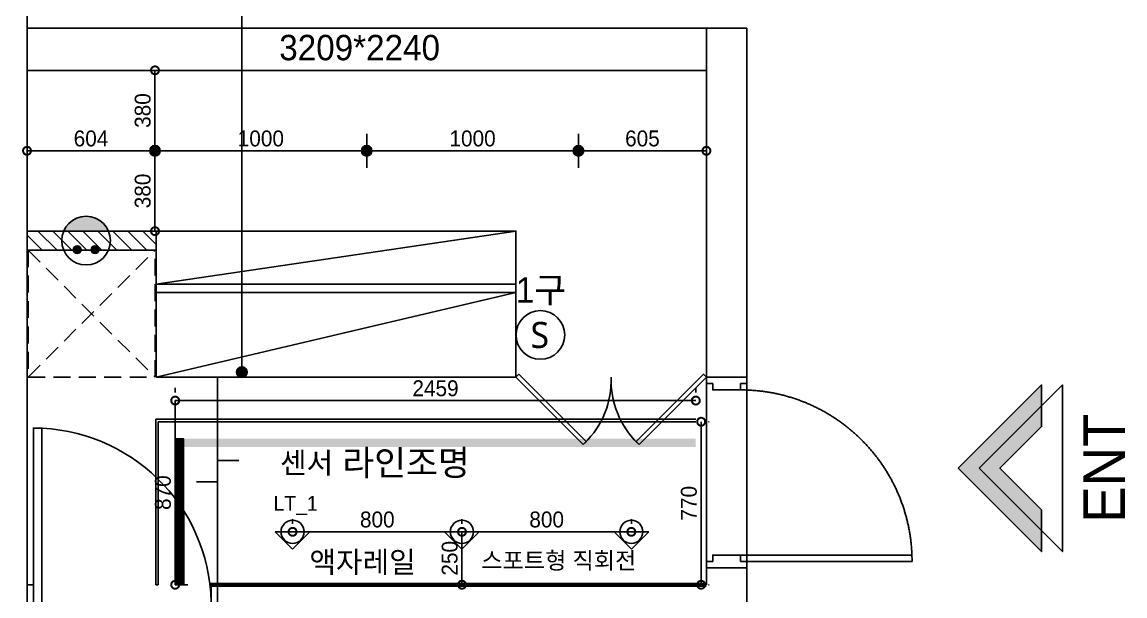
# Model space of a CAD drawing. Header units: inches. Extents: x -63256 to 33689, y -34490 to 100230.
# Drawn here: x 5416 to 10626, y -13435 to -10724 of the extents above; entities that cross this region are included whole.
import ezdxf
from ezdxf.enums import TextEntityAlignment as Align

# ---------------------------------------------------------------- set-up
doc = ezdxf.new("R2010")
doc.units = ezdxf.units.IN
doc.header["$LTSCALE"] = 100
doc.header["$MEASUREMENT"] = 0
for name, pattern in [('ACAD_ISO04W100', [30, 24, -3, 0, -3]), ('DH-HID2', [1.2, 0.8, -0.4]), ('HID', [2.5, 1.5, -1])]:
    doc.linetypes.add(name, pattern=pattern)
for name, color, linetype in [('0-ELC TEXT', 7, 'Continuous'), ('03-WAL NEW', 3, 'Continuous'), ('06-FUR', 6, 'Continuous'), ('06-LIGHT', 4, 'Continuous'), ('07-DIM WAL', 5, 'Continuous'), ('3.기호.계단선', 30, 'Continuous'), ('C-WIN', 4, 'Continuous'), ('CO-DO-FR', 7, 'Continuous'), ('CO-DOOR', 8, 'Continuous'), ('F-SYM', 7, 'Continuous'), ('FORM(YOURNAME)-1', 1, 'Continuous'), ('FU-FURM', 251, 'DH-HID2'), ('RC-LIGHT', 7, 'Continuous'), ('도면층2', 2, 'Continuous'), ('도면층4', 4, 'Continuous'), ('도면층5', 5, 'Continuous'), ('설비', 140, 'Continuous')]:
    doc.layers.add(name, color=color, linetype=linetype)
doc.styles.add('YOURNAME', font='')
doc.styles.add('스타일1', font='')
doc.styles.add('코레일둥고', font='')
doc.styles.get('YOURNAME').set_extended_font_data('HYwulM')
doc.styles.get('스타일1').set_extended_font_data('HYwulM')
doc.styles.get('코레일둥고').set_extended_font_data('Korail Round Gothic Medium')
doc.dimstyles.new('30', dxfattribs={"dimscale": 30, "dimtxt": 2.5, "dimasz": 2.5, "dimexe": 1.25, "dimexo": 2, "dimtad": 1, "dimdec": 0, "dimtxsty": '스타일1', "dimblk": 'DOTSMALL', "dimcen": 2.5, "dimclrd": 1, "dimclre": 1, "dimclrt": 2, "dimadec": 0, "dimazin": 0, "dimtfac": 1, "dimtix": 1, "dimtmove": 0, "dimatfit": 3, "dimldrblk": 'DOTSMALL', "dimfxl": 1.25, "dimarcsym": 0})

# ---------------------------------------------------------------- blocks, each defined once
blk = doc.blocks.new('_DOTSMALL')
at = {"color": 0, "linetype": 'ByBlock', "const_width": 0.5}
blk.add_lwpolyline([(-0.0625, 0, 1), (0.0625, 0, 1)], format="xyb", close=True, dxfattribs=at)
blk = doc.blocks.new('*D372')
at = {"layer": '07-DIM WAL', "color": 1, "lineweight": -2, "transparency": 16777216}
for p, q in [((6139.7, -12452.5), (6139.7, -12475)), ((8598.7, -12452.5), (8598.7, -12475)), ((6139.7, -12512.5), (8598.7, -12512.5))]:
    blk.add_line(p, q, dxfattribs=at)
at = {"layer": 'Defpoints', "color": 0, "transparency": 16777216}
for p in [(6139.7, -12512.5), (8598.7, -12512.5), (8598.7, -12512.5)]:
    blk.add_point(p, dxfattribs=at)
at = {"layer": '07-DIM WAL', "color": 1, "lineweight": -2, "transparency": 16777216, "xscale": 75, "yscale": 75, "zscale": 75, "rotation": 180}
blk.add_blockref('_DOTSMALL', (6139.7, -12512.5), dxfattribs=at)
at = {"layer": '07-DIM WAL', "color": 1, "lineweight": -2, "transparency": 16777216, "xscale": 75, "yscale": 75, "zscale": 75}
blk.add_blockref('_DOTSMALL', (8598.7, -12512.5), dxfattribs=at)
at = {"layer": '07-DIM WAL', "color": 2, "transparency": 16777216, "insert": (7369.2, -12454.8), "char_height": 75, "attachment_point": 5, "style": '스타일1'}
blk.add_mtext('2459', dxfattribs=at)
blk = doc.blocks.new('*D373')
at = {"layer": '07-DIM WAL', "color": 1, "lineweight": -2, "transparency": 16777216}
for p, q in [((6139.7, -13382.5), (6139.7, -12512.5)), ((6199.7, -12512.5), (6177.2, -12512.5)), ((6199.7, -13382.5), (6177.2, -13382.5))]:
    blk.add_line(p, q, dxfattribs=at)
at = {"layer": 'Defpoints', "color": 0, "transparency": 16777216}
for p in [(6139.7, -12512.5), (6139.7, -12512.5), (6139.7, -13382.5)]:
    blk.add_point(p, dxfattribs=at)
at = {"layer": '07-DIM WAL', "color": 1, "lineweight": -2, "transparency": 16777216, "xscale": 75, "yscale": 75, "zscale": 75}
for p, rotation in [((6139.7, -12512.5), 90), ((6139.7, -13382.5), 270)]:
    blk.add_blockref('_DOTSMALL', p, dxfattribs=dict(at, rotation=rotation))
at = {"layer": '07-DIM WAL', "color": 2, "transparency": 16777216, "insert": (6081.9, -12947.5), "char_height": 75, "attachment_point": 5, "rotation": 90, "style": '스타일1'}
blk.add_mtext('870', dxfattribs=at)
blk = doc.blocks.new('1')
at = {"linetype": 'Continuous'}
h = blk.add_hatch(color=4, dxfattribs=at)
h.dxf.hatch_style = 1
edge = h.paths.add_edge_path()
edge.add_arc((11539653.5, -14273503.8), 37.5, 0, 360)
at = {"color": 1, "linetype": 'Continuous'}
for p, q in [((11539653.5, -14273637.1), (11539653.5, -14273370.5)), ((11539520.2, -14273503.8), (11539786.8, -14273503.8))]:
    blk.add_line(p, q, dxfattribs=at)
at = {"color": 4, "linetype": 'Continuous'}
for radius in [41.5, 37.5]:
    blk.add_circle((11539653.5, -14273503.8), radius, dxfattribs=at)
blk = doc.blocks.new('*D355')
at = {"layer": '07-DIM WAL', "color": 1, "lineweight": -2, "transparency": 16777216}
for p, q in [((6044.2, -11272.5), (6044.2, -11295)), ((7044.2, -11272.5), (7044.2, -11295)), ((6044.2, -11332.5), (7044.2, -11332.5))]:
    blk.add_line(p, q, dxfattribs=at)
at = {"layer": 'Defpoints', "color": 0, "transparency": 16777216}
for p in [(6044.2, -11332.5), (7044.2, -11332.5), (7044.2, -11332.5)]:
    blk.add_point(p, dxfattribs=at)
at = {"layer": '07-DIM WAL', "color": 1, "lineweight": -2, "transparency": 16777216, "xscale": 75, "yscale": 75, "zscale": 75, "rotation": 180}
blk.add_blockref('_DOTSMALL', (6044.2, -11332.5), dxfattribs=at)
at = {"layer": '07-DIM WAL', "color": 1, "lineweight": -2, "transparency": 16777216, "xscale": 75, "yscale": 75, "zscale": 75}
blk.add_blockref('_DOTSMALL', (7044.2, -11332.5), dxfattribs=at)
at = {"layer": '07-DIM WAL', "color": 2, "transparency": 16777216, "insert": (6544.2, -11274.7), "char_height": 75, "attachment_point": 5, "style": '스타일1'}
blk.add_mtext('1000', dxfattribs=at)
blk = doc.blocks.new('*D297')
at = {"layer": '07-DIM WAL', "color": 1, "lineweight": -2, "transparency": 16777216}
for p, q in [((7044.2, -11272.5), (7044.2, -11295)), ((8044.2, -11272.5), (8044.2, -11295)), ((7044.2, -11332.5), (8044.2, -11332.5))]:
    blk.add_line(p, q, dxfattribs=at)
at = {"layer": 'Defpoints', "color": 0, "transparency": 16777216}
for p in [(7044.2, -11332.5), (8044.2, -11332.5), (8044.2, -11332.5)]:
    blk.add_point(p, dxfattribs=at)
at = {"layer": '07-DIM WAL', "color": 1, "lineweight": -2, "transparency": 16777216, "xscale": 75, "yscale": 75, "zscale": 75, "rotation": 180}
blk.add_blockref('_DOTSMALL', (7044.2, -11332.5), dxfattribs=at)
at = {"layer": '07-DIM WAL', "color": 1, "lineweight": -2, "transparency": 16777216, "xscale": 75, "yscale": 75, "zscale": 75}
blk.add_blockref('_DOTSMALL', (8044.2, -11332.5), dxfattribs=at)
at = {"layer": '07-DIM WAL', "color": 2, "transparency": 16777216, "insert": (7544.2, -11274.7), "char_height": 75, "attachment_point": 5, "style": '스타일1'}
blk.add_mtext('1000', dxfattribs=at)
blk = doc.blocks.new('*D298')
at = {"layer": '07-DIM WAL', "color": 1, "lineweight": -2, "transparency": 16777216}
for p, q in [((8044.2, -11332.5), (8648.7, -11332.5)), ((8044.2, -11392.5), (8044.2, -11370)), ((8648.7, -11392.5), (8648.7, -11370))]:
    blk.add_line(p, q, dxfattribs=at)
at = {"layer": 'Defpoints', "color": 0, "transparency": 16777216}
for p in [(8044.2, -11332.5), (8648.7, -11332.5), (8648.7, -11332.5)]:
    blk.add_point(p, dxfattribs=at)
at = {"layer": '07-DIM WAL', "color": 1, "lineweight": -2, "transparency": 16777216, "xscale": 75, "yscale": 75, "zscale": 75, "rotation": 180}
blk.add_blockref('_DOTSMALL', (8044.2, -11332.5), dxfattribs=at)
at = {"layer": '07-DIM WAL', "color": 1, "lineweight": -2, "transparency": 16777216, "xscale": 75, "yscale": 75, "zscale": 75}
blk.add_blockref('_DOTSMALL', (8648.7, -11332.5), dxfattribs=at)
at = {"layer": '07-DIM WAL', "color": 2, "transparency": 16777216, "insert": (8346.5, -11274.7), "char_height": 75, "attachment_point": 5, "style": '스타일1'}
blk.add_mtext('605', dxfattribs=at)
blk = doc.blocks.new('*D299')
at = {"layer": '07-DIM WAL', "color": 1, "lineweight": -2, "transparency": 16777216}
for p, q in [((5439.7, -11272.5), (5439.7, -11295)), ((6044.2, -11272.5), (6044.2, -11295)), ((6044.2, -11332.5), (5439.7, -11332.5))]:
    blk.add_line(p, q, dxfattribs=at)
at = {"layer": 'Defpoints', "color": 0, "transparency": 16777216}
for p in [(5439.7, -11332.5), (5439.7, -11332.5), (6044.2, -11332.5)]:
    blk.add_point(p, dxfattribs=at)
at = {"layer": '07-DIM WAL', "color": 1, "lineweight": -2, "transparency": 16777216, "xscale": 75, "yscale": 75, "zscale": 75, "rotation": 180}
blk.add_blockref('_DOTSMALL', (5439.7, -11332.5), dxfattribs=at)
at = {"layer": '07-DIM WAL', "color": 1, "lineweight": -2, "transparency": 16777216, "xscale": 75, "yscale": 75, "zscale": 75}
blk.add_blockref('_DOTSMALL', (6044.2, -11332.5), dxfattribs=at)
at = {"layer": '07-DIM WAL', "color": 2, "transparency": 16777216, "insert": (5742, -11274.7), "char_height": 75, "attachment_point": 5, "style": '스타일1'}
blk.add_mtext('604', dxfattribs=at)
blk = doc.blocks.new('*D300')
at = {"layer": '07-DIM WAL', "color": 1, "lineweight": -2, "transparency": 16777216}
for p, q in [((6044.2, -11332.5), (6044.2, -11712.2)), ((6104.2, -11332.5), (6081.7, -11332.5)), ((6104.2, -11712.2), (6081.7, -11712.2))]:
    blk.add_line(p, q, dxfattribs=at)
at = {"layer": 'Defpoints', "color": 0, "transparency": 16777216}
for p in [(6044.2, -11332.5), (6044.2, -11712.2), (6044.2, -11712.2)]:
    blk.add_point(p, dxfattribs=at)
at = {"layer": '07-DIM WAL', "color": 1, "lineweight": -2, "transparency": 16777216, "xscale": 75, "yscale": 75, "zscale": 75}
for p, rotation in [((6044.2, -11332.5), 90), ((6044.2, -11712.2), 270)]:
    blk.add_blockref('_DOTSMALL', p, dxfattribs=dict(at, rotation=rotation))
at = {"layer": '07-DIM WAL', "color": 2, "transparency": 16777216, "insert": (5986.4, -11522.3), "char_height": 75, "attachment_point": 5, "rotation": 90, "style": '스타일1'}
blk.add_mtext('380', dxfattribs=at)
blk = doc.blocks.new('*D301')
at = {"layer": '07-DIM WAL', "color": 1, "lineweight": -2, "transparency": 16777216}
for p, q in [((6044.2, -11332.5), (6044.2, -10952.5)), ((6104.2, -10952.5), (6081.7, -10952.5)), ((6104.2, -11332.5), (6081.7, -11332.5))]:
    blk.add_line(p, q, dxfattribs=at)
at = {"layer": 'Defpoints', "color": 0, "transparency": 16777216}
for p in [(6044.2, -10952.5), (6044.2, -10952.5), (6044.2, -11332.5)]:
    blk.add_point(p, dxfattribs=at)
at = {"layer": '07-DIM WAL', "color": 1, "lineweight": -2, "transparency": 16777216, "xscale": 75, "yscale": 75, "zscale": 75}
for p, rotation in [((6044.2, -10952.5), 90), ((6044.2, -11332.5), 270)]:
    blk.add_blockref('_DOTSMALL', p, dxfattribs=dict(at, rotation=rotation))
at = {"layer": '07-DIM WAL', "color": 2, "transparency": 16777216, "insert": (5986.4, -11142.5), "char_height": 75, "attachment_point": 5, "rotation": 90, "style": '스타일1'}
blk.add_mtext('380', dxfattribs=at)
blk = doc.blocks.new('*D359')
at = {"layer": '07-DIM WAL', "color": 1, "lineweight": -2, "transparency": 16777216}
for p, q in [((6694.2, -13072.5), (6694.2, -13095)), ((7494.2, -13072.5), (7494.2, -13095)), ((6694.2, -13132.5), (7494.2, -13132.5))]:
    blk.add_line(p, q, dxfattribs=at)
at = {"layer": 'Defpoints', "color": 0, "transparency": 16777216}
for p in [(6694.2, -13132.5), (7494.2, -13132.5), (7494.2, -13132.5)]:
    blk.add_point(p, dxfattribs=at)
at = {"layer": '07-DIM WAL', "color": 1, "lineweight": -2, "transparency": 16777216, "xscale": 75, "yscale": 75, "zscale": 75, "rotation": 180}
blk.add_blockref('_DOTSMALL', (6694.2, -13132.5), dxfattribs=at)
at = {"layer": '07-DIM WAL', "color": 1, "lineweight": -2, "transparency": 16777216, "xscale": 75, "yscale": 75, "zscale": 75}
blk.add_blockref('_DOTSMALL', (7494.2, -13132.5), dxfattribs=at)
at = {"layer": '07-DIM WAL', "color": 2, "transparency": 16777216, "insert": (7094.2, -13074.7), "char_height": 75, "attachment_point": 5, "style": '스타일1'}
blk.add_mtext('800', dxfattribs=at)
blk = doc.blocks.new('*D304')
at = {"layer": '07-DIM WAL', "color": 1, "lineweight": -2, "transparency": 16777216}
for p, q in [((7494.2, -13132.5), (7494.2, -13382.5)), ((7554.2, -13132.5), (7531.7, -13132.5)), ((7554.2, -13382.5), (7531.7, -13382.5))]:
    blk.add_line(p, q, dxfattribs=at)
at = {"layer": 'Defpoints', "color": 0, "transparency": 16777216}
for p in [(7494.2, -13132.5), (7494.2, -13382.5), (7494.2, -13382.5)]:
    blk.add_point(p, dxfattribs=at)
at = {"layer": '07-DIM WAL', "color": 1, "lineweight": -2, "transparency": 16777216, "xscale": 75, "yscale": 75, "zscale": 75}
for p, rotation in [((7494.2, -13132.5), 90), ((7494.2, -13382.5), 270)]:
    blk.add_blockref('_DOTSMALL', p, dxfattribs=dict(at, rotation=rotation))
at = {"layer": '07-DIM WAL', "color": 2, "transparency": 16777216, "insert": (7436.5, -13257.5), "char_height": 75, "attachment_point": 5, "rotation": 90, "style": '스타일1'}
blk.add_mtext('250', dxfattribs=at)
blk = doc.blocks.new('*D360')
at = {"layer": '07-DIM WAL', "color": 1, "lineweight": -2, "transparency": 16777216}
for p, q in [((7494.2, -13072.5), (7494.2, -13095)), ((8294.2, -13072.5), (8294.2, -13095)), ((7494.2, -13132.5), (8294.2, -13132.5))]:
    blk.add_line(p, q, dxfattribs=at)
at = {"layer": 'Defpoints', "color": 0, "transparency": 16777216}
for p in [(7494.2, -13132.5), (8294.2, -13132.5), (8294.2, -13132.5)]:
    blk.add_point(p, dxfattribs=at)
at = {"layer": '07-DIM WAL', "color": 1, "lineweight": -2, "transparency": 16777216, "xscale": 75, "yscale": 75, "zscale": 75, "rotation": 180}
blk.add_blockref('_DOTSMALL', (7494.2, -13132.5), dxfattribs=at)
at = {"layer": '07-DIM WAL', "color": 1, "lineweight": -2, "transparency": 16777216, "xscale": 75, "yscale": 75, "zscale": 75}
blk.add_blockref('_DOTSMALL', (8294.2, -13132.5), dxfattribs=at)
at = {"layer": '07-DIM WAL', "color": 2, "transparency": 16777216, "insert": (7894.2, -13074.7), "char_height": 75, "attachment_point": 5, "style": '스타일1'}
blk.add_mtext('800', dxfattribs=at)
blk = doc.blocks.new('F-SYM-ENT NAME')
at = {"layer": 'F-SYM'}
h = blk.add_hatch(color=1, dxfattribs=at)
h.dxf.hatch_style = 1
h.paths.add_polyline_path([(-181266.5, -29724.5), (-181466.5, -29924.5), (-181366.5, -29924.5), (-181266.5, -29824.5), (-181166.5, -29924.5), (-181066.5, -29924.5)])
at = {"layer": 'F-SYM', "color": 1}
for points in [[(-181266.5, -29724.5), (-181466.5, -29924.5), (-181366.5, -29924.5), (-181266.5, -29824.5), (-181166.5, -29924.5), (-181066.5, -29924.5)], [(-181266.5, -29774.5), (-181466.5, -29974.5), (-181066.5, -29974.5)]]:
    blk.add_lwpolyline(points, close=True, dxfattribs=at)
at = {"layer": 'F-SYM', "color": 1, "style": 'YOURNAME'}
blk.add_attdef('ENT', text='', height=100, dxfattribs=at).set_placement((-181266.5, -30024.5), align=Align.TOP_CENTER)
blk = doc.blocks.new('D-013')
at = {"layer": 'CO-DO-FR'}
for points in [[(0, 200), (30, 200), (30, 0), (0, 0)], [(900, 200), (870, 200), (870, 0), (900, 0)]]:
    blk.add_lwpolyline(points, close=True, dxfattribs=at)
at = {"layer": 'CO-DOOR'}
blk.add_lwpolyline([(830, 940), (830, -740), (870, -740), (870, 940)], close=True, dxfattribs=at)
blk.add_arc((870, 100), 840, 90, 267.2706, dxfattribs=at)
blk = doc.blocks.new('dfdadfs')
at = {"layer": 'C-WIN'}
blk.add_lwpolyline([(-17151.3, -110752.5), (-20360.3, -110752.5), (-20360.3, -110952.5), (-17151.3, -110952.5)], close=True, dxfattribs=at)
at = {"layer": '도면층2'}
for p, q in [((-20360.3, -110272.5), (-20360.3, -113582.5)), ((-16960.3, -110752.5), (-17151.3, -110752.5)), ((-17151.3, -112402.2), (-17151.3, -110752.5)), ((-16960.3, -110752.5), (-16960.3, -112402.2)), ((-17151.3, -111549.8), (-17151.3, -111080.3)), ((-17151.3, -111549.8), (-17151.3, -111080.3)), ((-17151.3, -113302.5), (-17151.3, -113382.5)), ((-16960.3, -113302.5), (-16960.3, -117332.5)), ((-18960.3, -113382.5), (-19460.3, -113382.5)), ((-19460.3, -113382.5), (-19460.3, -113582.5)), ((-18960.3, -113382.5), (-17151.3, -113382.5))]:
    blk.add_line(p, q, dxfattribs=at)
at = {"layer": '도면층4'}
for p, q in [((-16989.9, -113242.2), (-16180.4, -113242.2)), ((-16989.9, -113272.2), (-16179.9, -113272.2))]:
    blk.add_line(p, q, dxfattribs=at)
blk.add_lwpolyline([(-17151.3, -112402.2), (-17151.3, -113302.2), (-16959.9, -113302.2), (-16959.9, -112402.2)], close=True, dxfattribs=at)
for points in [[(-16959.9, -112402.2), (-16959.9, -112432.2), (-16989.9, -112432.2), (-16989.9, -112462.2), (-17121.3, -112462.2), (-17121.3, -112432.2), (-17151.3, -112432.2), (-17151.3, -112402.2)], [(-16959.9, -113302.2), (-16959.9, -113272.2), (-16989.9, -113272.2), (-16989.9, -113242.2), (-17121.3, -113242.2), (-17121.3, -113272.2), (-17151.3, -113272.2), (-17151.3, -113302.2)]]:
    blk.add_lwpolyline(points, dxfattribs=at)
at = {"layer": '도면층5', "linetype": 'ACAD_ISO04W100', "ltscale": 30}
blk.add_arc((-16989.9, -113272.2), 810, 0, 90, dxfattribs=at)
at = {"layer": '0-ELC TEXT', "style": '코레일둥고'}
blk.add_text('3209*2240', height=120, dxfattribs=at).set_placement((-19169, -110904.9))
blk = doc.blocks.new('hfgafgf')
at = {"layer": '03-WAL NEW'}
h = blk.add_hatch(dxfattribs=at)
h.set_pattern_fill('_USER', color=256, scale=50, angle=135, pattern_type=0)
h.set_pattern_definition([(135, (0, -139.73), (-35.35534, -35.35534), [])])
h.paths.add_polyline_path([(5439.7, -111802.2), (6049.7, -111802.2), (6049.7, -111712.2), (5439.7, -111712.2)])
for points in [[(6339.7, -113382.5), (6339.7, -112402.2)], [(6439.7, -112795.9), (6339.7, -112795.9), (6339.7, -112895.9), (6239.7, -112895.9)]]:
    blk.add_lwpolyline(points)
blk.add_lwpolyline([(6049.7, -111712.2), (5439.7, -111712.2), (5439.7, -111802.2), (6049.7, -111802.2)], close=True, dxfattribs=at)
at = {"layer": '06-FUR', "color": 8}
for p, q in [((7748.7, -111712.2), (6049.7, -111962.2)), ((7748.7, -112002.2), (6049.7, -112402.2))]:
    blk.add_line(p, q, dxfattribs=at)
blk.add_lwpolyline([(7748.7, -111962.2), (7748.7, -111712.2), (6049.7, -111712.2), (6049.7, -111962.2), (7748.7, -111962.2)], dxfattribs=at)
for points in [[(7748.7, -111962.2), (6049.7, -111962.2), (6049.7, -112002.2), (7748.7, -112002.2)], [(6049.7, -112402.2), (7748.7, -112402.2), (7748.7, -112002.2), (6049.7, -112002.2)], [(8066.9, -112720.4), (7748.7, -112402.2), (7762.9, -112388.1), (8081.1, -112706.2)], [(8330.5, -112720.4), (8648.7, -112402.2), (8634.6, -112388.1), (8316.4, -112706.2)]]:
    blk.add_lwpolyline(points, close=True, dxfattribs=at)
for centre, start, end in [((7784.4, -112416.7), 314.309, 1.9993), ((8613.1, -112416.7), 178.0007, 225.691)]:
    blk.add_arc(centre, 414.6, start, end, dxfattribs=at)
at = {"layer": 'FU-FURM'}
for p, q in [((5444.7, -112402.2), (6044.7, -111802.2)), ((5444.7, -111802.2), (6044.7, -112402.2))]:
    blk.add_line(p, q, dxfattribs=at)
blk.add_lwpolyline([(5444.7, -112402.2), (6044.7, -112402.2), (6044.7, -111802.2), (5444.7, -111802.2)], close=True, dxfattribs=at)
at = {"layer": '07-DIM WAL'}
blk.add_blockref('dfdadfs', (25800, 0), dxfattribs=at)
at = {"layer": '3.기호.계단선', "xscale": 1.968503937007874, "yscale": 1.968503937007874, "zscale": 1.968503937007874, "rotation": 90}
blk.add_blockref('F-SYM-ENT NAME', (-48674.6, 243991.7), dxfattribs=at).add_auto_attribs({'ENT': 'ENT'})
at = {"layer": 'CO-DOOR', "xscale": -1}
blk.add_blockref('D-013', (6339.7, -113582.5), dxfattribs=at)
blk = doc.blocks.new('TLSTJF')
at = {"layer": '설비'}
h = blk.add_hatch(color=10, dxfattribs=at)
edge = h.paths.add_edge_path()
edge.add_arc((-17018, -98621.5), 18.3, 0, 360)
h = blk.add_hatch(color=10, dxfattribs=at)
edge = h.paths.add_edge_path()
edge.add_arc((-16934, -98621.5), 18.3, 0, 360)
h = blk.add_hatch(color=10, dxfattribs=at)
edge = h.paths.add_edge_path()
edge.add_line((-16869.4, -98707.5), (-17082.7, -98707.5))
edge.add_ellipse((-16976, -98664.4), major_axis=(81.3, 81.3), ratio=1, start_angle=156.9578, end_angle=293.0422)
at = {"layer": '설비', "color": 10}
for centre, radius in [((-16976, -98664.4), 115), ((-17018, -98621.5), 18.3), ((-16934, -98621.5), 18.3)]:
    blk.add_circle(centre, radius, dxfattribs=at)
blk = doc.blocks.new('*D405')
at = {"layer": '07-DIM WAL', "color": 1, "lineweight": -2, "transparency": 16777216}
for p, q in [((8623.9, -12612.5), (8623.9, -13382.5)), ((8658.7, -12612.5), (8661.4, -12612.5)), ((8658.7, -13382.5), (8661.4, -13382.5))]:
    blk.add_line(p, q, dxfattribs=at)
at = {"layer": 'Defpoints', "color": 0, "transparency": 16777216}
for p in [(8598.7, -12612.5), (8598.7, -13382.5), (8623.9, -13382.5)]:
    blk.add_point(p, dxfattribs=at)
at = {"layer": '07-DIM WAL', "color": 1, "lineweight": -2, "transparency": 16777216, "xscale": 75, "yscale": 75, "zscale": 75}
for p, rotation in [((8623.9, -12612.5), 90), ((8623.9, -13382.5), 270)]:
    blk.add_blockref('_DOTSMALL', p, dxfattribs=dict(at, rotation=rotation))
at = {"layer": '07-DIM WAL', "color": 2, "transparency": 16777216, "insert": (8566.1, -12997.5), "char_height": 75, "attachment_point": 5, "rotation": 90, "style": '스타일1'}
blk.add_mtext('770', dxfattribs=at)

msp = doc.modelspace()

# ---------------------------------------------------------------- hatches: boundary and pattern name
at = {"layer": '0-ELC TEXT'}
h = msp.add_hatch(color=256, dxfattribs=at)
h.dxf.hatch_style = 1
edge = h.paths.add_edge_path()
edge.add_arc((6454.3, -12378.2), 25, -180, 180, ccw=False)
at = {"layer": '06-LIGHT'}
h = msp.add_hatch(dxfattribs=at)
h.set_pattern_fill('ANSI31', color=140)
h.set_pattern_definition([(45, (25852.90224, -23236.0576), (-0.08838834765, 0.08838834765), [])])
h.paths.add_polyline_path([(6179.7, -12692), (6139.7, -12692), (6139.7, -13382.5), (6179.7, -13382.5)])
h = msp.add_hatch(dxfattribs=at)
h.set_pattern_fill('ANSI31', color=140)
h.set_pattern_definition([(45, (25852.90224, -23416.0576), (-0.08838834765, 0.08838834765), [])])
h.paths.add_polyline_path([(6139.7, -12692.5), (8598.7, -12692.5), (8598.7, -12732.5), (6139.7, -12732.5)])

# ---------------------------------------------------------------- linework, layer by layer
at = {"color": 4}
for p, q in [((6694.2, -13214.4), (6612.3, -13132.5)), ((6776.1, -13132.5), (6612.3, -13132.5)), ((6776.1, -13132.5), (6694.2, -13214.4)), ((7494.2, -13214.4), (7412.3, -13132.5)), ((7576.1, -13132.5), (7412.3, -13132.5)), ((7576.1, -13132.5), (7494.2, -13214.4)), ((8294.2, -13214.4), (8212.3, -13132.5)), ((8376.1, -13132.5), (8212.3, -13132.5)), ((8376.1, -13132.5), (8294.2, -13214.4))]:
    msp.add_line(p, q, dxfattribs=at)
for centre in [(6694.2, -13132.5), (7494.2, -13132.5), (8294.2, -13132.5)]:
    msp.add_circle(centre, 54.6, dxfattribs=at)
at = {"layer": '0-ELC TEXT'}
msp.add_line((6454.3, -9668.6), (6454.3, -12378.2), dxfattribs=at)
msp.add_circle((6454.3, -12378.2), 25, dxfattribs=at)
at = {"layer": '06-LIGHT', "color": 140}
msp.add_lwpolyline([(6139.7, -12552.5), (6139.7, -13382.5), (6179.7, -13382.5), (6179.7, -13033.6)], dxfattribs=at)
at = {"layer": '3.기호.계단선', "linetype": 'HID', "const_width": 20}
msp.add_lwpolyline([(8648.7, -13382.5), (6303.8, -13382.5)], dxfattribs=at)
at = {"layer": 'RC-LIGHT'}
for p, q in [((6047.7, -12600.5), (8598.7, -12600.5)), ((6047.7, -12600.5), (6047.7, -13382.5)), ((6059.7, -12612.5), (8598.7, -12612.5)), ((6059.7, -12612.5), (6059.7, -13382.5)), ((6059.7, -13382.5), (6047.7, -13382.5))]:
    msp.add_line(p, q, dxfattribs=at)
at = {"layer": '설비', "color": 10}
msp.add_circle((7864.6, -12202.5), 115, dxfattribs=at)

# ---------------------------------------------------------------- block references
at = {"layer": '07-DIM WAL'}
msp.add_blockref('hfgafgf', (0, 100000), dxfattribs=at)
at = {"layer": 'RC-LIGHT', "xscale": 0.6024096385271789, "yscale": 0.6024096385271789, "zscale": 0.6024096385271789, "rotation": 180}
for p in [(6957642.7, -8609828.7), (6958642.7, -8609828.7), (6959642.7, -8609828.7)]:
    msp.add_blockref('1', p, dxfattribs=at)
at = {"layer": '설비', "rotation": 180}
msp.add_blockref('TLSTJF', (-11257.1, -110421.1), dxfattribs=at)

# ---------------------------------------------------------------- texts
at = {"layer": '0-ELC TEXT', "style": '코레일둥고'}
for s, height, p in [('1구', 120, (7748.7, -12049.8)), ('스포트형 직회전', 80, (7585.7, -13308))]:
    msp.add_text(s, height=height, dxfattribs=at).set_placement(p)
at = {"layer": '06-LIGHT', "color": 140, "style": '코레일둥고'}
msp.add_text('라인조명', height=120, dxfattribs=at).set_placement((6929, -12866.3))
at = {"layer": '3.기호.계단선', "style": '코레일둥고'}
for s, p in [('센서', (6634.7, -12856.5)), ('액자레일', (6773.6, -13325.3))]:
    msp.add_text(s, height=100, dxfattribs=at).set_placement(p)
at = {"layer": 'FORM(YOURNAME)-1', "color": 0, "style": '코레일둥고'}
msp.add_text('LT_1', height=70, dxfattribs=at).set_placement((6604.2, -13033.1))
at = {"layer": '설비', "color": 10, "insert": (7905.8, -12140.9), "char_height": 123.214, "width": 196.454, "attachment_point": 3, "style": '코레일둥고'}
msp.add_mtext('{\\fMalgun Gothic|b0|i0|c129|p50;S}', dxfattribs=at)

# ---------------------------------------------------------------- dimensions: what is measured, and where the dimension line sits
at = {"layer": '07-DIM WAL'}
for base, p1, p2, picture, middle in [((6044.2, -10952.5), (6044.2, -11332.5), (6044.2, -10952.5), '*D301', (5986.4, -11142.5)), ((6044.2, -11712.2), (6044.2, -11332.5), (6044.2, -11712.2), '*D300', (5986.4, -11522.3)), ((6139.7, -12512.5), (6139.7, -13382.5), (6139.7, -12512.5), '*D373', (6081.9, -12947.5)), ((8623.9, -13382.5), (8598.7, -12612.5), (8598.7, -13382.5), '*D405', (8566.1, -12997.5)), ((7494.2, -13382.5), (7494.2, -13132.5), (7494.2, -13382.5), '*D304', (7436.5, -13257.5))]:
    dim = msp.add_linear_dim(base=base, p1=p1, p2=p2, angle=90, dimstyle='30', dxfattribs=at)
    dim.commit()
    dim.dimension.update_dxf_attribs({"geometry": picture, "text_midpoint": middle})
for base, p1, p2, picture, middle in [((5439.7270093, -11332.4643637), (6044.2270093, -11332.4643637), (5439.7270093, -11332.4643637), '*D299', (5741.9770093, -11274.6664276)), ((7044.2, -11332.5), (6044.2, -11332.5), (7044.2, -11332.5), '*D355', (6544.2, -11274.7)), ((8044.2, -11332.5), (7044.2, -11332.5), (8044.2, -11332.5), '*D297', (7544.2, -11274.7)), ((8648.7270093, -11332.4643637), (8044.2270093, -11332.4643637), (8648.7270093, -11332.4643637), '*D298', (8346.4770093, -11274.6664276)), ((8598.7, -12512.5), (6139.7, -12512.5), (8598.7, -12512.5), '*D372', (7369.2, -12454.8)), ((7494.2, -13132.5), (6694.2, -13132.5), (7494.2, -13132.5), '*D359', (7094.2, -13074.7)), ((8294.2, -13132.5), (7494.2, -13132.5), (8294.2, -13132.5), '*D360', (7894.2, -13074.7))]:
    dim = msp.add_linear_dim(base=base, p1=p1, p2=p2, dimstyle='30', dxfattribs=at)
    dim.commit()
    dim.dimension.update_dxf_attribs({"geometry": picture, "text_midpoint": middle})

doc.saveas('drawing.dxf')
